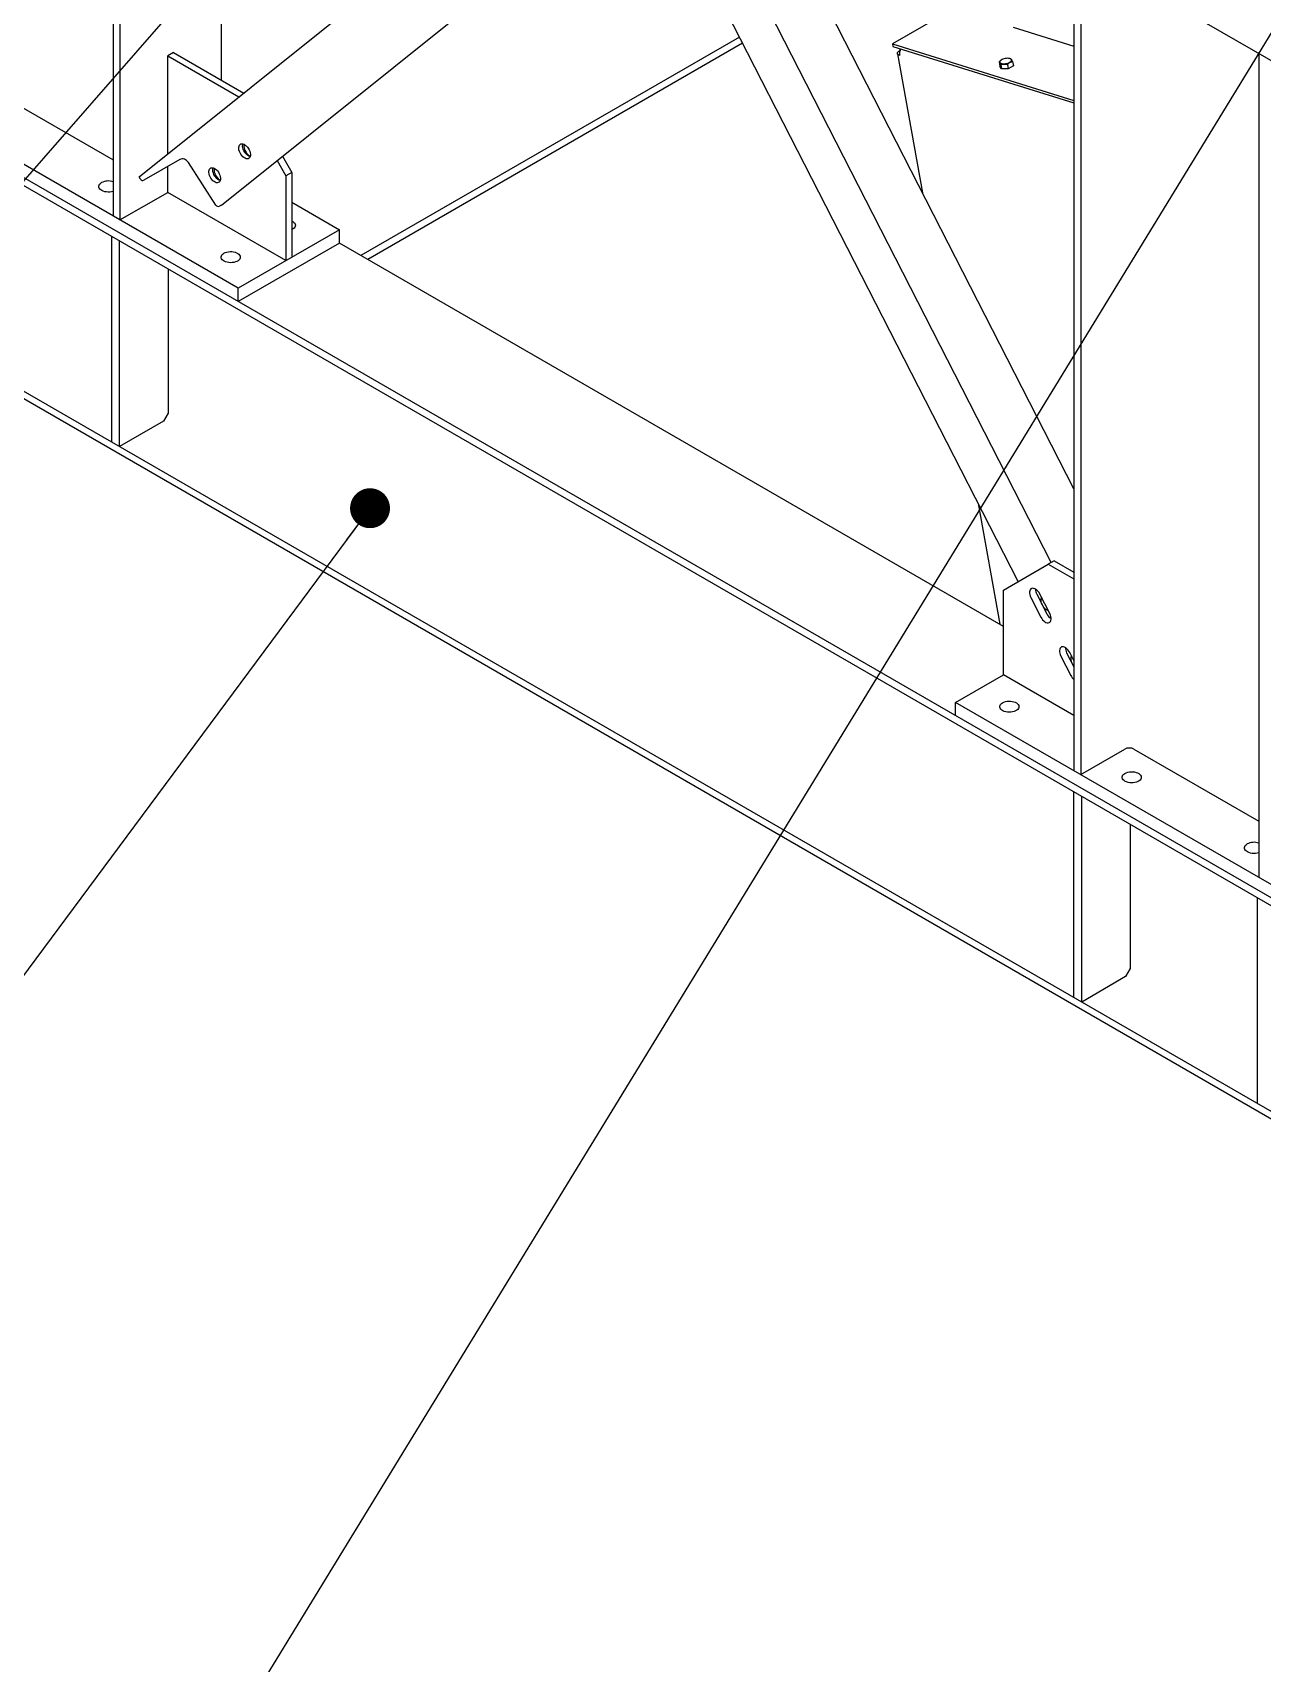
# Model space of a CAD drawing. Header units: millimetres. Extents: x 1293 to 41893, y 1011 to 26911.
# Drawn here: x 4309 to 5257, y 20135 to 21392 of the extents above; entities that cross this region are included whole.
import ezdxf

# ---------------------------------------------------------------- set-up
doc = ezdxf.new("R2010")
doc.units = ezdxf.units.MM
doc.header["$LTSCALE"] = 50
doc.layers.add('CAPA_1', color=7, linetype='Continuous')
doc.layers.add('STRUC', color=4, linetype='Continuous')
doc.dimstyles.new('SLDDIMSTYLE2', dxfattribs={"dimtxt": 0.18, "dimasz": 30.769231, "dimexe": 0, "dimexo": 0.0625, "dimgap": 0, "dimtad": 0, "dimtih": 1, "dimtoh": 1, "dimdec": 0, "dimrnd": 1e-09, "dimzin": 0, "dimdsep": 46, "dimtxsty": 'Standard', "dimblk1": 'DOT', "dimblk2": 'DOT', "dimsah": 1, "dimcen": 0.09, "dimadec": 0, "dimazin": 0, "dimtfac": 30.769231, "dimtdec": 0, "dimtofl": 0, "dimtmove": 0, "dimatfit": 3, "dimldrblk": 'DOT', "dimfxl": 1, "dimfrac": 2, "dimtolj": 1, "dimtzin": 0, "dimarcsym": 0})
doc.dimstyles.new('SLDDIMSTYLE3', dxfattribs={"dimtxt": 0.18, "dimasz": 100, "dimexe": 0, "dimexo": 0.0625, "dimgap": 0, "dimtad": 0, "dimtih": 1, "dimtoh": 1, "dimdec": 0, "dimrnd": 1e-09, "dimzin": 0, "dimdsep": 46, "dimtxsty": 'Standard', "dimsah": 1, "dimcen": 0.09, "dimadec": 0, "dimazin": 0, "dimtfac": 100, "dimtdec": 0, "dimtofl": 0, "dimtmove": 0, "dimatfit": 3, "dimfxl": 1, "dimfrac": 2, "dimtolj": 1, "dimtzin": 0, "dimarcsym": 0})

# ---------------------------------------------------------------- blocks, each defined once
blk = doc.blocks.new('_Dot')
at = {"color": 0, "linetype": 'ByBlock', "lineweight": -2}
blk.add_line((-0.5, 0), (-1, 0), dxfattribs=at)
at = {"color": 0, "linetype": 'ByBlock', "const_width": 0.5}
blk.add_lwpolyline([(-0.25, 0, 1), (0.25, 0, 1)], format="xyb", close=True, dxfattribs=at)

msp = doc.modelspace()

# ---------------------------------------------------------------- linework, layer by layer
at = {"color": 7, "linetype": 'Continuous', "lineweight": 25}
for p, q in [((4449.779267, 21840.45141), (5335.524534, 21329.1215513)), ((5106.9378931, 21461.0818102), (4972.0834811, 21383.2320153)), ((5065.1561785, 21396.174946), (5111.9979669, 21381.6216873)), ((4972.0834811, 21383.2320153), (4972.4457238, 21381.2110212)), ((4972.0834811, 21383.2320153), (5111.9979669, 21339.7620332)), ((4972.4457238, 21381.2110212), (5111.9979669, 21337.8535842)), ((4976.0291995, 21375.7513054), (4995.2459979, 21268.5385548)), ((4978.2107063, 21378.1008381), (4977.8831424, 21378.2026088)), ((5054.3073765, 21369.4967654), (5054.8905541, 21366.2431498)), ((5056.6835175, 21371.25833), (5056.5423988, 21371.1885649)), ((5061.8525618, 21372.1213021), (5061.6289099, 21372.1447414)), ((5064.758511, 21369.7026638), (5065.3416887, 21366.4490481)), ((5056.2275564, 21364.1012782), (5054.8905541, 21366.2431498)), ((5055.6443788, 21367.3548938), (5056.2275564, 21364.1012782)), ((5061.4531237, 21364.2042274), (5056.2275564, 21364.1012782)), ((5060.8699461, 21367.457843), (5061.4531237, 21364.2042274)), ((5065.3416887, 21366.4490481), (5061.4531237, 21364.2042274)), ((5038.1538342, 21029.1507509), (5054.8655951, 20935.9138955))]:
    msp.add_line(p, q, dxfattribs=at)
at = {"color": 7, "linetype": 'Continuous', "lineweight": 25, "flags": 128}
for points in [[(4977.769374, 21374.2963248), (4977.0108773, 21374.6077192), (4976.4521131, 21375.0056229), (4976.1145544, 21375.4747447), (4976.0111734, 21375.9970564), (4976.145943, 21376.552486), (4976.5136841, 21377.1196886), (4977.1002645, 21377.6768668), (4977.8831424, 21378.2026088)], [(5056.3305212, 21371.0698603), (5055.6778035, 21370.6185615), (5055.2280549, 21370.1394645), (5055.0055215, 21369.6583976), (5055.0222002, 21369.2012952), (5055.2771918, 21368.7927997), (5055.7567497, 21368.4549334), (5056.4350207, 21368.2059107), (5057.2754391, 21368.0591564), (5058.2326978, 21368.0225822), (5059.2551906, 21368.0981596), (5060.2877947, 21368.2818144), (5061.2748421, 21368.5636457), (5062.163121, 21368.9284598), (5062.9047438, 21369.3565896), (5063.4597296, 21369.8249544), (5063.798159, 21370.3083046), (5063.901787, 21370.7805826), (5063.7650271, 21371.2163279), (5063.3952521, 21371.5920492), (5062.8123966, 21371.8874914), (5062.0478825, 21372.0867271), (5061.1429249, 21372.1790154), (5060.1463105, 21372.159381), (5059.1117668, 21372.0288825), (5058.0950665, 21371.7945551), (5057.15102, 21371.4690313), (5056.3305212, 21371.0698603)]]:
    msp.add_lwpolyline(points, dxfattribs=at)
at = {"color": 7, "linetype": 'Continuous', "lineweight": 25}
for points, knots in [([(4977.769374, 21374.2963248), (4977.7334563, 21374.9417872), (4977.6616209, 21376.2327153), (4978.0610159, 21378.0175986), (4978.5766363, 21378.9401955), (4978.7509304, 21379.2520588)], [0, 0, 0, 0, 0.3983039732, 0.7966100518, 1, 1, 1, 1]), ([(4977.8401233, 21379.5350371), (4977.8315625, 21379.4942648), (4977.750392, 21379.107676), (4977.8204622, 21378.6299503), (4977.8831424, 21378.2026088)], [0, 0, 0, 0, 0.105466898, 1, 1, 1, 1]), ([(5056.5409602, 21371.1757053), (5056.2410323, 21371.0149138), (5055.458457, 21370.5953749), (5054.7464818, 21369.9158544), (5054.3073765, 21369.4967654)], [0, 0, 0, 0, 0.3832576585, 1, 1, 1, 1]), ([(5054.3073765, 21369.4967654), (5054.403958, 21369.4191646), (5054.5992153, 21369.2622803), (5055.0324929, 21368.6546957), (5055.4074469, 21367.8581977), (5055.6443788, 21367.3548938)], [0, 0, 0, 0, 0.2648633469, 0.5354700776, 1, 1, 1, 1]), ([(5060.8699461, 21367.457843), (5061.3099292, 21367.870511), (5062.0516054, 21368.5661423), (5063.2006837, 21369.2315841), (5064.059741, 21369.5475762), (5064.5813948, 21369.663354), (5064.758511, 21369.7026638)], [0, 0, 0, 0, 0.3633893563, 0.612562675, 0.868454074, 1, 1, 1, 1]), ([(5063.4215088, 21371.8445354), (5062.9474214, 21371.9614913), (5062.4232686, 21372.0907982), (5061.9018316, 21372.1090166), (5061.8520255, 21372.1107568)], [0, 0, 0, 0, 0.9044829908, 1, 1, 1, 1]), ([(5064.758511, 21369.7026638), (5064.6231466, 21369.9966394), (5064.3494823, 21370.5909653), (5063.8726938, 21371.4413024), (5063.5962148, 21371.6883972), (5063.4215088, 21371.8445354)], [0, 0, 0, 0, 0.2648633469, 0.5354700776, 1, 1, 1, 1]), ([(5055.6443788, 21367.3548938), (5056.0782585, 21367.4720112), (5056.9554264, 21367.7087854), (5058.7121315, 21367.8651992), (5060.0344061, 21367.6155778), (5060.8699461, 21367.457843)], [0, 0, 0, 0, 0.2648633469, 0.5354700776, 1, 1, 1, 1])]:
    msp.add_open_spline(points, degree=3, knots=knots, dxfattribs=at)
at = {"layer": 'STRUC', "linetype": 'Continuous', "lineweight": 25}
for p, q in [((5708.3691645, 20468.5185054), (2909.0643015, 22084.5228052)), ((5705.5042395, 20464.088618), (2909.0643015, 22078.4390318)), ((5630.8859655, 20348.7101868), (2977.417957, 21880.5246626)), ((5628.0210405, 20344.2802994), (2977.417957, 21874.4408892)), ((4454.820467, 21833.6814402), (4454.820467, 21355.421928)), ((4371.4836901, 21823.1006264), (4371.4836901, 21250.6561305)), ((4376.7521071, 21823.2124087), (4376.7521071, 21247.6147382)), ((4391.4537655, 21280.8745685), (4818.0640489, 21622.2105713)), ((4454.9018522, 21259.0710083), (4869.3948203, 21590.7118019)), ((5111.9979669, 21040.324734), (4857.435526, 21537.9152051)), ((5094.4936395, 20983.5890479), (4857.4015044, 21447.0304996)), ((5068.9954805, 20968.8649158), (4830.5827725, 21434.8876773)), ((5111.9979669, 21406.7701144), (5111.9979669, 20823.1663379)), ((5117.2663838, 21408.5176658), (5117.2663838, 20820.1249456)), ((4467.8661157, 21195.0157406), (4137.8829511, 21385.5109667)), ((4854.264789, 21388.5966939), (4562.4879064, 21220.1574849)), ((4856.667565, 21383.9000135), (4567.7571797, 21217.1155982)), ((4418.031351, 21376.6598326), (4413.541223, 21374.0677368)), ((4413.541223, 21298.547008), (4413.541223, 21374.0677368)), ((4413.541223, 21374.0677368), (4468.3697006, 21342.4159304)), ((4418.031351, 21376.6598326), (4472.1334531, 21345.4273539)), ((5254.4846974, 21375.9048532), (5254.4846974, 20740.9104993)), ((4275.3350813, 21349.4322594), (4371.4836901, 21293.926849)), ((4422.9335198, 21294.1781637), (4395.2443967, 21278.1935732)), ((4497.82219, 21293.4120852), (4504.6552316, 21281.5769101)), ((4501.9171975, 21296.6885499), (4509.1453596, 21284.1690059)), ((4392.6007264, 21279.1020549), (4391.4537655, 21280.8745685)), ((4413.541223, 21268.8526427), (4413.541223, 21288.7561062)), ((4450.7614725, 21259.1154581), (4429.5426955, 21291.9069595)), ((4509.1453596, 21284.1690059), (4504.6552316, 21281.5769101)), ((4504.6552316, 21281.5769101), (4504.6552316, 21216.2536451)), ((4509.1453596, 21284.1690059), (4509.1453596, 21218.8457409)), ((4376.7521071, 21247.6147382), (4413.541223, 21268.8526427)), ((4504.6552316, 21216.2536451), (4413.541223, 21268.8526427)), ((4454.9018522, 21259.0710083), (4453.4051428, 21258.2069764)), ((4509.1453596, 21261.32155), (4545.9344755, 21240.0836455)), ((4370.4183159, 21076.3626724), (4370.4183159, 21234.8173162)), ((4376.4051533, 21072.9065448), (4376.4051533, 21231.3611886)), ((4545.9344755, 21240.0836455), (4467.8661157, 21195.0157406)), ((4545.9344755, 21229.7135771), (4545.9344755, 21240.0836455)), ((4545.9344755, 21229.7135771), (4467.8661157, 21184.6456723)), ((5057.6730742, 20934.2931723), (4545.9344755, 21229.7135771)), ((4413.8827556, 21209.7258293), (4413.8827556, 21098.6899313)), ((4467.8661157, 21184.6456723), (4467.8661157, 21195.0157406)), ((4410.2906531, 21092.4682274), (4376.4051533, 21072.9065448)), ((4413.8827556, 21098.6899313), (4410.2906531, 21092.4682274)), ((5057.6730742, 20962.326505), (5092.2185403, 20982.2756611)), ((5096.7086684, 20984.8677568), (5092.2185403, 20982.2756611)), ((5092.2185403, 20982.2756611), (5111.9979669, 20970.8572411)), ((5096.7086684, 20984.8677568), (5111.9979669, 20976.0414327)), ((5057.6730742, 20897.00324), (5057.6730742, 20962.326505)), ((5078.864345, 20956.5709206), (5086.55691, 20941.5343464)), ((5083.3544731, 20959.1630164), (5091.0470381, 20944.1264421)), ((5093.4386794, 20944.2239031), (5085.7461144, 20959.2604773)), ((5101.9420401, 20911.4611978), (5109.6346051, 20896.4246236)), ((5106.4321681, 20914.0532936), (5111.9979669, 20903.1738864)), ((5111.9979669, 20907.946263), (5108.8238094, 20914.1507546)), ((5020.8839583, 20875.7653355), (5057.6730742, 20897.00324)), ((5111.9979669, 20865.642147), (5057.6730742, 20897.00324)), ((5020.8839583, 20865.3952672), (5020.8839583, 20875.7653355)), ((5350.8671229, 20685.2701094), (5020.8839583, 20875.7653355)), ((5117.2663838, 20820.1249456), (5151.1518836, 20839.6866282)), ((5158.3360885, 20839.6866282), (5254.4846974, 20784.1812177)), ((5112.027194, 20648.24098), (5112.027194, 20806.6956238)), ((5118.0140314, 20644.7848523), (5118.0140314, 20803.2394961)), ((5155.4916336, 20781.6041368), (5155.4916336, 20670.5682388)), ((5253.4485502, 20566.6001688), (5253.4485502, 20725.0548126)), ((5155.4916336, 20670.5682388), (5151.8995312, 20664.3465349)), ((5151.8995312, 20664.3465349), (5118.0140314, 20644.7848523))]:
    msp.add_line(p, q, dxfattribs=at)
at = {"layer": 'STRUC', "linetype": 'Continuous', "lineweight": 25, "flags": 128}
for points in [[(4476.2418203, 21295.1778337), (4475.6129249, 21294.8297219), (4474.8759664, 21294.6993379), (4474.0592657, 21294.7916924), (4473.1942081, 21295.1032362), (4472.3140374, 21295.6219968), (4471.452578, 21296.3280386), (4470.6429353, 21297.1942288), (4469.9162233, 21298.1872801), (4469.3003694, 21299.2690303), (4468.8190403, 21300.3979081), (4468.4907333, 21301.5305315), (4468.328065, 21302.6233745), (4468.3372867, 21303.6344395), (4468.518044, 21304.5248721), (4468.8633905, 21305.2604534), (4469.3600547, 21305.8129153), (4469.9889501, 21306.1610271), (4470.7259087, 21306.2914111), (4471.5426094, 21306.1990566), (4472.4076669, 21305.8875128), (4473.2878376, 21305.3687522), (4474.149297, 21304.6627104), (4474.9589398, 21303.7965203), (4475.6856517, 21302.8034689), (4476.3015056, 21301.7217188), (4476.7828347, 21300.5928409), (4477.1111417, 21299.4602175), (4477.27381, 21298.3673746), (4477.2645883, 21297.3563095), (4477.083831, 21296.4658769), (4476.7384845, 21295.7302957), (4476.2418203, 21295.1778337)], [(4477.0975711, 21296.5092699), (4477.0526844, 21296.5197562), (4476.1876268, 21296.8313), (4475.3074561, 21297.3500606), (4474.4459967, 21298.0561024), (4473.636354, 21298.9222926), (4472.9096421, 21299.915344), (4472.2937881, 21300.9970941), (4471.812459, 21302.1259719), (4471.484152, 21303.2585954), (4471.3214837, 21304.3514383), (4471.3307054, 21305.3625034), (4471.4977226, 21306.209543)], [(4472.4602743, 21305.797659), (4472.356988, 21305.1820153), (4472.3477669, 21304.1709499), (4472.5104358, 21303.0781067), (4472.8387433, 21301.9454832), (4473.3200729, 21300.8166055), (4473.9359273, 21299.7348556), (4474.6626395, 21298.7418046), (4475.4722824, 21297.8756149), (4476.333742, 21297.1695737), (4477.0992002, 21296.7070971)], [(4429.5426955, 21291.9069595), (4428.9113959, 21292.7299548), (4428.1605626, 21293.4383122), (4427.3190496, 21294.0048099), (4426.4191958, 21294.4076778), (4425.4955821, 21294.6314338), (4424.5837025, 21294.6674791), (4423.7185999, 21294.5144285), (4422.9335198, 21294.1781637)], [(4453.164107, 21276.7130787), (4452.5352116, 21276.3649668), (4451.7982531, 21276.2345829), (4450.9815524, 21276.3269373), (4450.1164948, 21276.6384811), (4449.2363241, 21277.1572417), (4448.3748647, 21277.8632835), (4447.565222, 21278.7294737), (4446.8385101, 21279.7225251), (4446.2226561, 21280.8042752), (4445.7413271, 21281.933153), (4445.41302, 21283.0657765), (4445.2503518, 21284.1586194), (4445.2595735, 21285.1696845), (4445.4403308, 21286.060117), (4445.7856773, 21286.7956983), (4446.2823415, 21287.3481602), (4446.9112369, 21287.696272), (4447.6481954, 21287.826656), (4448.4648961, 21287.7343015), (4449.3299537, 21287.4227578), (4450.2101244, 21286.9039971), (4451.0715838, 21286.1979554), (4451.8812265, 21285.3317652), (4452.6079384, 21284.3387138), (4453.2237924, 21283.2569637), (4453.7051214, 21282.1280858), (4454.0334285, 21280.9954624), (4454.1960967, 21279.9026195), (4454.186875, 21278.8915544), (4454.0061177, 21278.0011218), (4453.6607712, 21277.2655406), (4453.164107, 21276.7130787)], [(4454.0198578, 21278.0445148), (4453.9749711, 21278.0550012), (4453.1099136, 21278.3665449), (4452.2297428, 21278.8853056), (4451.3682834, 21279.5913474), (4450.5586407, 21280.4575375), (4449.8319288, 21281.4505889), (4449.2160748, 21282.532339), (4448.7347458, 21283.6612169), (4448.4064388, 21284.7938403), (4448.2437705, 21285.8866832), (4448.2529922, 21286.8977483), (4448.4200094, 21287.7447879)], [(4449.3969624, 21287.3902945), (4449.279293, 21286.717232), (4449.2700719, 21285.7061666), (4449.4327408, 21284.6133235), (4449.7610483, 21283.4807), (4450.2423779, 21282.3518222), (4450.8582322, 21281.2700723), (4451.5849445, 21280.2770213), (4452.3945874, 21279.4108316), (4453.256047, 21278.7047904), (4454.0692059, 21278.2184951)], [(4371.4836901, 21269.6151947), (4370.2827793, 21269.3008373), (4368.9948806, 21269.1134946), (4367.6697333, 21269.0619176), (4366.3499287, 21269.1477639), (4365.0778864, 21269.3682744), (4363.894491, 21269.7163616), (4362.8377777, 21270.1808378), (4361.9417101, 21270.7467743), (4361.2350886, 21271.3959814), (4360.7406247, 21272.1075932), (4360.4742107, 21272.8587377), (4360.4444094, 21273.6252727), (4360.6521788, 21274.382561), (4361.0908408, 21275.1062628), (4361.7462966, 21275.7731177), (4362.5974792, 21276.3616924)], [(4509.1453596, 21246.7540788), (4510.0115046, 21246.2880069), (4510.8160881, 21245.6779793), (4511.4190582, 21244.9948197), (4511.8010349, 21244.2604853), (4511.9497412, 21243.4985783), (4511.8603975, 21242.7335871), (4511.5358753, 21241.990099), (4510.9866052, 21241.2920103), (4510.2302411, 21240.6617583), (4509.2910932, 21240.1195998), (4509.1453596, 21240.0511543)], [(4456.8783834, 21221.9344849), (4457.8979352, 21222.4258622), (4459.0530869, 21222.8042488), (4460.3067109, 21223.057483), (4461.6185149, 21223.1774257), (4462.9463363, 21223.1602218), (4464.2474978, 21223.0064242), (4465.4801791, 21222.7209763), (4466.6047607, 21222.3130524), (4467.5850977, 21221.7957636), (4468.3896812, 21221.185736), (4468.9926513, 21220.5025763), (4469.374628, 21219.768242), (4469.5233343, 21219.006335), (4469.4339906, 21218.2413437), (4469.1094685, 21217.4978556), (4468.5601984, 21216.799767), (4467.8038342, 21216.169515), (4466.8646863, 21215.6273564), (4465.7729395, 21215.1907167), (4464.5636835, 21214.8736298), (4463.2757848, 21214.6862872), (4461.9506375, 21214.6347101), (4460.6308329, 21214.7205564), (4459.3587906, 21214.9410669), (4458.1753952, 21215.2891541), (4457.1186818, 21215.7536303), (4456.2226143, 21216.3195668), (4455.5159928, 21216.968774), (4455.0215288, 21217.6803857), (4454.7551148, 21218.4315303), (4454.7253136, 21219.1980652), (4454.9330829, 21219.9553536), (4455.371745, 21220.6790553), (4456.0272007, 21221.3459102), (4456.8783834, 21221.9344849)], [(5085.7461144, 20959.2604773), (5085.1172194, 20960.3346966), (5084.3802612, 20961.3159551), (5083.5635607, 20962.1665437), (5082.6985033, 20962.8537747), (5081.8183325, 20963.3512383), (5080.956873, 20963.6398171), (5080.1472301, 20963.7084212), (5079.4205178, 20963.5544143), (5078.8046635, 20963.1837148), (5078.3233339, 20962.6105683), (5077.9950263, 20961.8570006), (5077.8323575, 20960.9519709), (5077.8415786, 20959.930259), (5078.0223353, 20958.8311287), (5078.3676813, 20957.696819), (5078.864345, 20956.5709206)], [(5086.55691, 20941.5343464), (5087.185805, 20940.4601271), (5087.9227632, 20939.4788686), (5088.7394637, 20938.62828), (5089.6045212, 20937.941049), (5090.4846919, 20937.4435854), (5091.3461514, 20937.1550066), (5092.1557944, 20937.0864025), (5092.8825066, 20937.2404094), (5093.498361, 20937.611109), (5093.9796905, 20938.1842554), (5094.3079981, 20938.9378231), (5094.4706669, 20939.8428528), (5094.4614458, 20940.8645647), (5094.2806891, 20941.963695), (5093.9353431, 20943.0980047), (5093.4386794, 20944.2239031)], [(5108.8238094, 20914.1507546), (5108.1949144, 20915.2249738), (5107.4579562, 20916.2062324), (5106.6412557, 20917.0568209), (5105.7761983, 20917.744052), (5104.8960276, 20918.2415155), (5104.034568, 20918.5300943), (5103.2249251, 20918.5986985), (5102.4982129, 20918.4446916), (5101.8823585, 20918.073992), (5101.4010289, 20917.5008455), (5101.0727214, 20916.7472778), (5100.9100525, 20915.8422482), (5100.9192736, 20914.8205363), (5101.1000304, 20913.7214059), (5101.4453763, 20912.5870962), (5101.9420401, 20911.4611978)], [(5110.6604032, 20905.7884078), (5111.2892982, 20904.7141886), (5111.9979669, 20903.766433)], [(5057.0366781, 20875.4704761), (5058.0562299, 20875.9618533), (5059.2113816, 20876.3402399), (5060.4650057, 20876.5934741), (5061.7768097, 20876.7134168), (5063.104631, 20876.6962129), (5064.4057926, 20876.5424154), (5065.6384738, 20876.2569674), (5066.7630554, 20875.8490435), (5067.7433924, 20875.3317547), (5068.547976, 20874.7217271), (5069.1509461, 20874.0385675), (5069.5329228, 20873.3042331), (5069.681629, 20872.5423261), (5069.5922853, 20871.7773348), (5069.2677632, 20871.0338467), (5068.7184931, 20870.3357581), (5067.962129, 20869.7055061), (5067.022981, 20869.1633475), (5065.9312343, 20868.7267078), (5064.7219783, 20868.4096209), (5063.4340795, 20868.2222783), (5062.1089322, 20868.1707013), (5060.7891276, 20868.2565476), (5059.5170853, 20868.477058), (5058.3336899, 20868.8251453), (5057.2769766, 20869.2896215), (5056.380909, 20869.855558), (5055.6742875, 20870.5047651), (5055.1798236, 20871.2163769), (5054.9134096, 20871.9675214), (5054.8836083, 20872.7340564), (5055.0913777, 20873.4913447), (5055.5300397, 20874.2150465), (5056.1854955, 20874.8819013), (5057.0366781, 20875.4704761)], [(5151.3175823, 20821.0432686), (5152.3371341, 20821.5346459), (5153.4922858, 20821.9130325), (5154.7459099, 20822.1662667), (5156.0577138, 20822.2862093), (5157.3855352, 20822.2690055), (5158.6866967, 20822.1152079), (5159.919378, 20821.82976), (5161.0439596, 20821.4218361), (5162.0242966, 20820.9045473), (5162.8288801, 20820.2945197), (5163.4318502, 20819.61136), (5163.8138269, 20818.8770256), (5163.9625332, 20818.1151187), (5163.8731895, 20817.3501274), (5163.5486674, 20816.6066393), (5162.9993973, 20815.9085507), (5162.2430331, 20815.2782987), (5161.3038852, 20814.7361401), (5160.2121384, 20814.2995004), (5159.0028824, 20813.9824135), (5157.7149837, 20813.7950709), (5156.3898364, 20813.7434938), (5155.0700318, 20813.8293401), (5153.7979895, 20814.0498506), (5152.6145941, 20814.3979378), (5151.5578807, 20814.862414), (5150.6618132, 20815.4283505), (5149.9551917, 20816.0775577), (5149.4607277, 20816.7891694), (5149.1943137, 20817.540314), (5149.1645125, 20818.3068489), (5149.3722818, 20819.0641372), (5149.8109439, 20819.787839), (5150.4663997, 20820.4546939), (5151.3175823, 20821.0432686)], [(5254.4846974, 20759.8695635), (5253.2837866, 20759.555206), (5251.9958878, 20759.3678634), (5250.6707405, 20759.3162864), (5249.3509359, 20759.4021327), (5248.0788937, 20759.6226431), (5246.8954982, 20759.9707304), (5245.8387849, 20760.4352065), (5244.9427173, 20761.001143), (5244.2360959, 20761.6503502), (5243.7416319, 20762.361962), (5243.4752179, 20763.1131065), (5243.4454167, 20763.8796415), (5243.653186, 20764.6369298), (5244.091848, 20765.3606316), (5244.7473038, 20766.0274864), (5245.5984864, 20766.6160612)]]:
    msp.add_lwpolyline(points, dxfattribs=at)
at = {"layer": 'STRUC', "linetype": 'Continuous', "lineweight": 25}
for centre, radius, start, end in [((4367.8832252, 21265.9874197), 11.6432231, 71.9870062474, 116.9990793421), ((4394.4175182, 21280.0881315), 2.0671428, 208.491210823, 293.5788274872), ((4452.5782642, 21260.1015347), 2.0671428, 208.4912108233, 293.5788274872), ((5091.0749121, 20963.3288522), 8.7726488, 181.4900556243, 208.3506492059), ((5093.2653302, 20954.4710812), 6.7125382, 159.3375648778, 212.159642492), ((5094.9990909, 20954.1747362), 8.1079514, 203.8361498094, 250.1819088039), ((5099.3171752, 20948.0748671), 9.1643454, 205.5212851228, 238.1996503996), ((5114.1526071, 20918.2191294), 8.7726488, 181.4900555902, 208.3506492082), ((5116.3430252, 20909.3613584), 6.7125382, 159.3375648777, 212.1596424921), ((5118.6695511, 20900.9434109), 10.1019646, 206.5717184606, 228.6677498371), ((5154.743986, 20832.7538959), 7.8080713, 62.6096722365, 117.3903277635), ((5250.8842324, 20756.2417885), 11.6432231, 71.9870062475, 116.9990793421)]:
    msp.add_arc(centre, radius, start, end, dxfattribs=at)

# ---------------------------------------------------------------- leaders
at = {"layer": 'CAPA_1'}
for points, dimstyle in [([(4613.3411658, 23172.3653482), (2944.09302, 20990.7642905)], 'SLDDIMSTYLE3'), ([(5014.2400099, 22878.6749325), (3462.4885009, 21009.5800103)], 'SLDDIMSTYLE2'), ([(5168.5669854, 22268.7182927), (3621.6649394, 20498.8558618)], 'SLDDIMSTYLE3'), ([(5386.9157261, 21592.9019268), (4473.7510552, 20099.7157097)], 'SLDDIMSTYLE2'), ([(4569.4996868, 21025.4113475), (4076.475236, 20360.7571318)], 'SLDDIMSTYLE2')]:
    msp.add_leader(points, dimstyle=dimstyle, dxfattribs=at)

doc.saveas('drawing.dxf')
